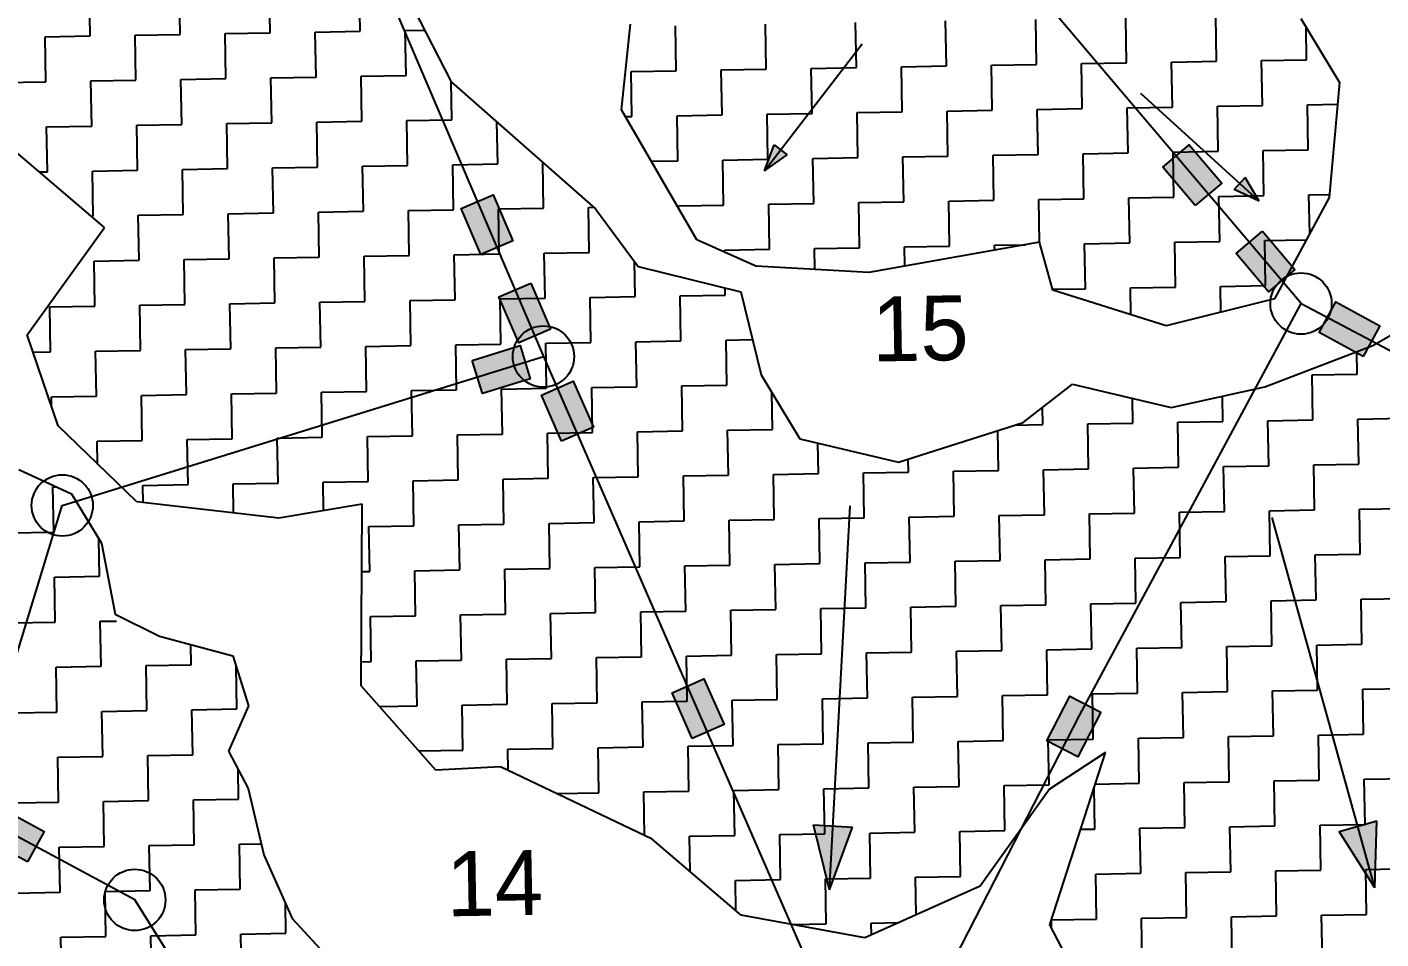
# Model space of a CAD drawing. Header units: metres. Extents: x 286343 to 289280, y 2022501 to 2025046.
# Drawn here: x 287156 to 287588.8, y 2023812.8 to 2024104.3 of the extents above; entities that cross this region are included whole.
import ezdxf
from ezdxf.enums import TextEntityAlignment as Align

# ---------------------------------------------------------------- set-up
doc = ezdxf.new("R2010")
doc.units = ezdxf.units.M
for name, color, linetype in [('POLY_HATCH', 12, 'Continuous'), ('POLY_PARCEL', 6, 'Continuous'), ('TEXT_PARCEL', 7, 'Continuous')]:
    doc.layers.add(name, color=color, linetype=linetype)
doc.styles.add('TEXT_MAP', font='')
doc.styles.get('TEXT_MAP').set_extended_font_data('Kruti Dev 050')

msp = doc.modelspace()

# ---------------------------------------------------------------- hatches: boundary and pattern name
h = msp.add_hatch(color=256)
h.paths.add_polyline_path([(287396.9, 2024065.1), (287394.84, 2024066.69), (287391.73, 2024058.35)])
h.paths.add_polyline_path([(287391.73, 2024058.35), (287398.97, 2024063.52), (287396.9, 2024065.1)])
for points in [[(287527.55, 2024066.71), (287519.08, 2024059.54), (287529.44, 2024047.31), (287537.91, 2024054.47)], [(287304.96, 2024050.74), (287294.77, 2024046.38), (287301.06, 2024031.64), (287311.26, 2024036)], [(287552.84, 2024019.67), (287561.31, 2024026.84), (287550.95, 2024039.07), (287542.49, 2024031.91)], [(287313.14, 2024003.37), (287323.34, 2024007.72), (287317.04, 2024022.47), (287306.84, 2024018.11)], [(287574.36, 2024016.47), (287569.05, 2024006.73), (287583.12, 2023999.05), (287588.44, 2024008.79)], [(287316.84, 2023991.89), (287313.56, 2024002.48), (287298.25, 2023997.74), (287301.53, 2023987.15)], [(287330.57, 2023991.08), (287320.42, 2023986.62), (287326.87, 2023971.94), (287337.02, 2023976.4)], [(287372.35, 2023895.98), (287362.2, 2023891.52), (287368.64, 2023876.84), (287378.8, 2023881.3)], [(287482.04, 2023876.11), (287491.9, 2023871.03), (287499.24, 2023885.28), (287489.38, 2023890.36)], [(287147.27, 2023854.77), (287142.01, 2023845.01), (287156.13, 2023837.41), (287161.38, 2023847.18)]]:
    msp.add_hatch(color=256).paths.add_polyline_path(points)
h = msp.add_hatch(color=256)
h.paths.add_polyline_path([(287543.62, 2024054.35), (287541.87, 2024052.43), (287549.91, 2024048.63)])
h.paths.add_polyline_path([(287549.91, 2024048.63), (287545.37, 2024056.28), (287543.62, 2024054.35)])
h = msp.add_hatch(color=256)
h.paths.add_polyline_path([(287413.63, 2023848.91), (287407.4, 2023849.24), (287412.53, 2023828.54)])
h.paths.add_polyline_path([(287412.53, 2023828.54), (287419.86, 2023848.57), (287413.63, 2023848.91)])
h = msp.add_hatch(color=256)
h.paths.add_polyline_path([(287581.45, 2023848.83), (287575.44, 2023847.16), (287586.91, 2023829.18)])
h.paths.add_polyline_path([(287586.91, 2023829.18), (287587.47, 2023850.5), (287581.45, 2023848.83)])

# ---------------------------------------------------------------- linework, layer by layer
for points in [[(287391.73, 2024058.35), (287422.91, 2024099.03)], [(287549.91, 2024048.63), (287512, 2024083.13)], [(287391.73, 2024058.35), (287394.84, 2024066.69)], [(287391.73, 2024058.35), (287398.97, 2024063.52)], [(287394.84, 2024066.69), (287398.97, 2024063.52)], [(287541.87, 2024052.43), (287545.37, 2024056.28)], [(287549.91, 2024048.63), (287545.37, 2024056.28)], [(287549.91, 2024048.63), (287541.87, 2024052.43)], [(287412.53, 2023828.54), (287419.12, 2023951.24)], [(287586.91, 2023829.18), (287554.02, 2023947.57)], [(287407.4, 2023849.24), (287419.86, 2023848.57)], [(287412.53, 2023828.54), (287407.4, 2023849.24)], [(287412.53, 2023828.54), (287419.86, 2023848.57)], [(287575.44, 2023847.16), (287587.47, 2023850.5)], [(287586.91, 2023829.18), (287575.44, 2023847.16)], [(287586.91, 2023829.18), (287587.47, 2023850.5)]]:
    msp.add_lwpolyline(points)
for points in [[(287529.44, 2024047.31), (287519.08, 2024059.54), (287527.55, 2024066.71), (287537.91, 2024054.47)], [(287301.06, 2024031.64), (287294.77, 2024046.38), (287304.96, 2024050.74), (287311.26, 2024036)], [(287550.95, 2024039.07), (287561.31, 2024026.84), (287552.84, 2024019.67), (287542.49, 2024031.91)], [(287317.04, 2024022.47), (287323.34, 2024007.72), (287313.14, 2024003.37), (287306.84, 2024018.11)], [(287583.12, 2023999.05), (287569.05, 2024006.73), (287574.36, 2024016.47), (287588.44, 2024008.79)], [(287298.25, 2023997.74), (287313.56, 2024002.48), (287316.84, 2023991.89), (287301.53, 2023987.15)], [(287326.87, 2023971.94), (287320.42, 2023986.62), (287330.57, 2023991.08), (287337.02, 2023976.4)], [(287368.64, 2023876.84), (287362.2, 2023891.52), (287372.35, 2023895.98), (287378.8, 2023881.3)], [(287499.24, 2023885.28), (287491.9, 2023871.03), (287482.04, 2023876.11), (287489.38, 2023890.36)], [(287156.13, 2023837.41), (287142.01, 2023845.01), (287147.27, 2023854.77), (287161.38, 2023847.18)]]:
    msp.add_lwpolyline(points, close=True)
for centre in [(287563.26, 2024015.95), (287321.04, 2023998.99), (287167.22, 2023951.38), (287190.4, 2023825.26)]:
    msp.add_circle(centre, 9.8)
at = {"layer": 'POLY_HATCH', "linetype": 'Continuous'}
for p, q in [((287176.11, 2024101.5), (287175.85, 2024115.9)), ((287204.9, 2024102.01), (287204.65, 2024116.4)), ((287233.69, 2024102.51), (287233.44, 2024116.91)), ((287262.48, 2024103.02), (287262.23, 2024117.41)), ((287478.68, 2024092.4), (287478.43, 2024106.8)), ((287507.47, 2024092.9), (287507.22, 2024107.3)), ((287536.26, 2024093.41), (287536.01, 2024107.8)), ((287219.29, 2024102.26), (287233.69, 2024102.51)), ((287248.09, 2024102.76), (287262.48, 2024103.02)), ((287248.34, 2024088.37), (287248.09, 2024102.76)), ((287276.88, 2024103.27), (287283.09, 2024103.38)), ((287277.13, 2024088.87), (287276.88, 2024103.27)), ((287363.51, 2024090.38), (287363.26, 2024104.78)), ((287392.3, 2024090.89), (287392.05, 2024105.28)), ((287421.09, 2024091.39), (287420.84, 2024105.79)), ((287449.89, 2024091.9), (287449.63, 2024106.29)), ((287565.05, 2024093.91), (287564.87, 2024104.29)), ((287161.71, 2024101.25), (287176.11, 2024101.5)), ((287161.96, 2024086.86), (287161.71, 2024101.25)), ((287190.5, 2024101.76), (287204.9, 2024102.01)), ((287190.75, 2024087.36), (287190.5, 2024101.76)), ((287219.55, 2024087.86), (287219.29, 2024102.26)), ((287550.66, 2024093.66), (287565.05, 2024093.91)), ((287349.11, 2024090.13), (287363.51, 2024090.38)), ((287349.36, 2024075.74), (287349.11, 2024090.13)), ((287377.9, 2024090.64), (287392.3, 2024090.89)), ((287378.16, 2024076.24), (287377.9, 2024090.64)), ((287406.7, 2024091.14), (287421.09, 2024091.39)), ((287406.95, 2024076.74), (287406.7, 2024091.14)), ((287435.49, 2024091.64), (287449.89, 2024091.9)), ((287435.74, 2024077.25), (287435.49, 2024091.64)), ((287464.28, 2024092.15), (287478.68, 2024092.4)), ((287464.53, 2024077.75), (287464.28, 2024092.15)), ((287493.07, 2024092.65), (287507.47, 2024092.9)), ((287493.33, 2024078.26), (287493.07, 2024092.65)), ((287521.87, 2024093.16), (287536.26, 2024093.41)), ((287522.12, 2024078.76), (287521.87, 2024093.16)), ((287550.91, 2024079.26), (287550.66, 2024093.66)), ((287147.56, 2024086.6), (287161.96, 2024086.86)), ((287176.36, 2024087.11), (287190.75, 2024087.36)), ((287176.61, 2024072.71), (287176.36, 2024087.11)), ((287205.15, 2024087.61), (287219.55, 2024087.86)), ((287205.4, 2024073.22), (287205.15, 2024087.61)), ((287233.94, 2024088.12), (287248.34, 2024088.37)), ((287234.19, 2024073.72), (287233.94, 2024088.12)), ((287262.73, 2024088.62), (287277.13, 2024088.87)), ((287262.99, 2024074.22), (287262.73, 2024088.62)), ((287291.78, 2024074.73), (287291.57, 2024086.83)), ((287392.55, 2024076.49), (287406.95, 2024076.74)), ((287392.8, 2024062.1), (287392.55, 2024076.49)), ((287421.34, 2024077), (287435.74, 2024077.25)), ((287421.6, 2024062.6), (287421.34, 2024077)), ((287450.14, 2024077.5), (287464.53, 2024077.75)), ((287450.39, 2024063.1), (287450.14, 2024077.5)), ((287478.93, 2024078), (287493.33, 2024078.26)), ((287479.18, 2024063.61), (287478.93, 2024078)), ((287507.72, 2024078.51), (287522.12, 2024078.76)), ((287507.97, 2024064.11), (287507.72, 2024078.51)), ((287536.51, 2024079.01), (287550.91, 2024079.26)), ((287536.77, 2024064.62), (287536.51, 2024079.01)), ((287565.31, 2024079.52), (287574.95, 2024079.69)), ((287565.56, 2024065.12), (287565.31, 2024079.52)), ((287162.21, 2024072.46), (287176.61, 2024072.71)), ((287162.46, 2024058.06), (287162.21, 2024072.46)), ((287191.01, 2024072.96), (287205.4, 2024073.22)), ((287191.26, 2024058.57), (287191.01, 2024072.96)), ((287219.8, 2024073.47), (287234.19, 2024073.72)), ((287220.05, 2024059.07), (287219.8, 2024073.47)), ((287248.59, 2024073.97), (287262.99, 2024074.22)), ((287248.84, 2024059.58), (287248.59, 2024073.97)), ((287277.38, 2024074.48), (287291.78, 2024074.73)), ((287277.63, 2024060.08), (287277.38, 2024074.48)), ((287306.43, 2024060.58), (287306.19, 2024073.97)), ((287347.28, 2024075.7), (287349.36, 2024075.74)), ((287363.76, 2024075.99), (287378.16, 2024076.24)), ((287364.01, 2024061.59), (287363.76, 2024075.99)), ((287464.79, 2024063.36), (287479.18, 2024063.61)), ((287493.58, 2024063.86), (287507.97, 2024064.11)), ((287493.83, 2024049.46), (287493.58, 2024063.86)), ((287522.37, 2024064.36), (287536.77, 2024064.62)), ((287522.62, 2024049.97), (287522.37, 2024064.36)), ((287551.16, 2024064.87), (287565.56, 2024065.12)), ((287551.41, 2024050.47), (287551.16, 2024064.87)), ((287234.45, 2024059.32), (287248.84, 2024059.58)), ((287234.7, 2024044.93), (287234.45, 2024059.32)), ((287263.24, 2024059.83), (287277.63, 2024060.08)), ((287263.49, 2024045.43), (287263.24, 2024059.83)), ((287292.03, 2024060.33), (287306.43, 2024060.58)), ((287292.28, 2024045.94), (287292.03, 2024060.33)), ((287320.82, 2024060.84), (287321.11, 2024060.84)), ((287321.08, 2024046.44), (287320.82, 2024060.84)), ((287355.53, 2024061.44), (287364.01, 2024061.59)), ((287378.41, 2024061.84), (287392.8, 2024062.1)), ((287378.66, 2024047.45), (287378.41, 2024061.84)), ((287407.2, 2024062.35), (287421.6, 2024062.6)), ((287407.45, 2024047.95), (287407.2, 2024062.35)), ((287435.99, 2024062.85), (287450.39, 2024063.1)), ((287436.25, 2024048.46), (287435.99, 2024062.85)), ((287465.04, 2024048.96), (287464.79, 2024063.36)), ((287159.92, 2024058.02), (287162.46, 2024058.06)), ((287176.86, 2024058.32), (287191.26, 2024058.57)), ((287177.11, 2024043.92), (287176.86, 2024058.32)), ((287205.65, 2024058.82), (287220.05, 2024059.07)), ((287205.91, 2024044.42), (287205.65, 2024058.82)), ((287537.02, 2024050.22), (287551.41, 2024050.47)), ((287565.81, 2024050.72), (287572.31, 2024050.84)), ((287566.03, 2024038.36), (287565.81, 2024050.72)), ((287306.68, 2024046.19), (287321.08, 2024046.44)), ((287306.93, 2024031.79), (287306.68, 2024046.19)), ((287335.47, 2024046.69), (287337.16, 2024046.72)), ((287335.72, 2024032.3), (287335.47, 2024046.69)), ((287364.26, 2024047.2), (287378.66, 2024047.45)), ((287364.28, 2024046.34), (287364.26, 2024047.2)), ((287393.06, 2024047.7), (287407.45, 2024047.95)), ((287393.31, 2024033.3), (287393.06, 2024047.7)), ((287421.85, 2024048.2), (287436.25, 2024048.46)), ((287422.1, 2024033.81), (287421.85, 2024048.2)), ((287450.64, 2024048.71), (287465.04, 2024048.96)), ((287450.89, 2024034.31), (287450.64, 2024048.71)), ((287479.43, 2024049.21), (287493.83, 2024049.46)), ((287479.68, 2024035.4), (287479.43, 2024049.21)), ((287508.23, 2024049.72), (287522.62, 2024049.97)), ((287508.48, 2024035.32), (287508.23, 2024049.72)), ((287537.27, 2024035.82), (287537.02, 2024050.22)), ((287176.43, 2024043.91), (287177.11, 2024043.92)), ((287191.51, 2024044.17), (287205.91, 2024044.42)), ((287191.76, 2024029.78), (287191.51, 2024044.17)), ((287220.3, 2024044.68), (287234.7, 2024044.93)), ((287220.55, 2024030.28), (287220.3, 2024044.68)), ((287249.09, 2024045.18), (287263.49, 2024045.43)), ((287249.35, 2024030.78), (287249.09, 2024045.18)), ((287277.89, 2024045.68), (287292.28, 2024045.94)), ((287278.14, 2024031.29), (287277.89, 2024045.68)), ((287378.91, 2024033.05), (287393.31, 2024033.3)), ((287407.7, 2024033.56), (287422.1, 2024033.81)), ((287407.82, 2024026.86), (287407.7, 2024033.56)), ((287436.5, 2024034.06), (287450.89, 2024034.31)), ((287436.6, 2024027.92), (287436.5, 2024034.06)), ((287465.29, 2024034.56), (287475.22, 2024034.74)), ((287465.32, 2024032.99), (287465.29, 2024034.56)), ((287494.08, 2024035.07), (287508.48, 2024035.32)), ((287494.33, 2024020.67), (287494.08, 2024035.07)), ((287522.87, 2024035.57), (287537.27, 2024035.82)), ((287523.13, 2024021.18), (287522.87, 2024035.57)), ((287551.67, 2024036.08), (287564.92, 2024036.31)), ((287551.92, 2024021.68), (287551.67, 2024036.08)), ((287177.37, 2024029.52), (287191.76, 2024029.78)), ((287177.62, 2024015.13), (287177.37, 2024029.52)), ((287206.16, 2024030.03), (287220.55, 2024030.28)), ((287206.41, 2024015.63), (287206.16, 2024030.03)), ((287234.95, 2024030.53), (287249.35, 2024030.78)), ((287235.2, 2024016.13), (287234.95, 2024030.53)), ((287263.74, 2024031.04), (287278.14, 2024031.29)), ((287263.99, 2024016.64), (287263.74, 2024031.04)), ((287292.53, 2024031.54), (287306.93, 2024031.79)), ((287292.79, 2024017.14), (287292.53, 2024031.54)), ((287321.33, 2024032.04), (287335.72, 2024032.3)), ((287321.58, 2024017.65), (287321.33, 2024032.04)), ((287350.37, 2024018.15), (287350.17, 2024029.41)), ((287378.92, 2024032.37), (287378.91, 2024033.05)), ((287379.16, 2024018.66), (287379.12, 2024020.98)), ((287483.85, 2024020.49), (287494.33, 2024020.67)), ((287508.73, 2024020.92), (287523.13, 2024021.18)), ((287508.88, 2024012.41), (287508.73, 2024020.92)), ((287537.52, 2024021.43), (287551.92, 2024021.68)), ((287537.67, 2024013.22), (287537.52, 2024021.43)), ((287220.81, 2024015.88), (287235.2, 2024016.13)), ((287221.06, 2024001.49), (287220.81, 2024015.88)), ((287249.6, 2024016.39), (287263.99, 2024016.64)), ((287249.85, 2024001.99), (287249.6, 2024016.39)), ((287278.39, 2024016.89), (287292.79, 2024017.14)), ((287278.64, 2024002.49), (287278.39, 2024016.89)), ((287307.18, 2024017.4), (287321.58, 2024017.65)), ((287307.44, 2024003), (287307.18, 2024017.4)), ((287335.98, 2024017.9), (287350.37, 2024018.15)), ((287336.23, 2024003.5), (287335.98, 2024017.9)), ((287364.77, 2024018.4), (287379.16, 2024018.66)), ((287365.02, 2024004.01), (287364.77, 2024018.4)), ((287163.22, 2024014.87), (287177.62, 2024015.13)), ((287163.47, 2024000.48), (287163.22, 2024014.87)), ((287192.01, 2024015.38), (287206.41, 2024015.63)), ((287192.27, 2024000.98), (287192.01, 2024015.38)), ((287293.04, 2024002.75), (287307.44, 2024003)), ((287321.83, 2024003.25), (287336.23, 2024003.5)), ((287322.08, 2023988.85), (287321.83, 2024003.25)), ((287350.62, 2024003.75), (287365.02, 2024004.01)), ((287350.88, 2023989.36), (287350.62, 2024003.75)), ((287379.42, 2024004.26), (287387.94, 2024004.41)), ((287379.67, 2023989.86), (287379.42, 2024004.26)), ((287157.9, 2024000.38), (287163.47, 2024000.48)), ((287177.87, 2024000.73), (287192.27, 2024000.98)), ((287178.12, 2023986.33), (287177.87, 2024000.73)), ((287206.66, 2024001.23), (287221.06, 2024001.49)), ((287206.91, 2023986.84), (287206.66, 2024001.23)), ((287235.45, 2024001.74), (287249.85, 2024001.99)), ((287235.71, 2023987.34), (287235.45, 2024001.74)), ((287264.25, 2024002.24), (287278.64, 2024002.49)), ((287264.5, 2023987.85), (287264.25, 2024002.24)), ((287293.29, 2023988.35), (287293.04, 2024002.75)), ((287581.22, 2023993.39), (287581.09, 2024000.61)), ((287365.27, 2023989.61), (287379.67, 2023989.86)), ((287566.82, 2023993.14), (287581.22, 2023993.39)), ((287567.07, 2023978.74), (287566.82, 2023993.14)), ((287163.73, 2023986.08), (287178.12, 2023986.33)), ((287163.78, 2023982.97), (287163.73, 2023986.08)), ((287192.52, 2023986.59), (287206.91, 2023986.84)), ((287192.77, 2023972.19), (287192.52, 2023986.59)), ((287221.31, 2023987.09), (287235.71, 2023987.34)), ((287221.56, 2023972.69), (287221.31, 2023987.09)), ((287250.1, 2023987.59), (287264.5, 2023987.85)), ((287250.35, 2023973.2), (287250.1, 2023987.59)), ((287278.89, 2023988.1), (287293.29, 2023988.35)), ((287279.15, 2023973.7), (287278.89, 2023988.1)), ((287307.69, 2023988.6), (287322.08, 2023988.85)), ((287307.94, 2023974.21), (287307.69, 2023988.6)), ((287336.48, 2023989.11), (287350.88, 2023989.36)), ((287336.73, 2023974.71), (287336.48, 2023989.11)), ((287365.52, 2023975.21), (287365.27, 2023989.61)), ((287394.32, 2023975.72), (287394.11, 2023987.48)), ((287509.49, 2023977.73), (287509.35, 2023985.7)), ((287538.28, 2023978.24), (287538.14, 2023986.33)), ((287480.69, 2023977.23), (287480.6, 2023982.72)), ((287471.76, 2023977.07), (287480.69, 2023977.23)), ((287495.09, 2023977.48), (287509.49, 2023977.73)), ((287495.34, 2023963.09), (287495.09, 2023977.48)), ((287523.88, 2023977.99), (287538.28, 2023978.24)), ((287524.13, 2023963.59), (287523.88, 2023977.99)), ((287552.67, 2023978.49), (287567.07, 2023978.74)), ((287552.93, 2023964.09), (287552.67, 2023978.49)), ((287581.47, 2023978.99), (287595.86, 2023979.25)), ((287581.72, 2023964.6), (287581.47, 2023978.99)), ((287207.17, 2023972.44), (287221.56, 2023972.69)), ((287235.96, 2023972.95), (287250.35, 2023973.2)), ((287236.21, 2023958.55), (287235.96, 2023972.95)), ((287264.75, 2023973.45), (287279.15, 2023973.7)), ((287265, 2023959.05), (287264.75, 2023973.45)), ((287293.54, 2023973.95), (287307.94, 2023974.21)), ((287293.8, 2023959.56), (287293.54, 2023973.95)), ((287322.34, 2023974.46), (287336.73, 2023974.71)), ((287322.59, 2023960.06), (287322.34, 2023974.46)), ((287351.13, 2023974.96), (287365.52, 2023975.21)), ((287351.38, 2023960.57), (287351.13, 2023974.96)), ((287379.92, 2023975.47), (287394.32, 2023975.72)), ((287380.17, 2023961.07), (287379.92, 2023975.47)), ((287466.55, 2023962.58), (287466.33, 2023975.34)), ((287178.37, 2023971.94), (287192.77, 2023972.19)), ((287178.5, 2023964.6), (287178.37, 2023971.94)), ((287207.42, 2023958.05), (287207.17, 2023972.44)), ((287408.96, 2023961.57), (287408.79, 2023971.32)), ((287437.76, 2023962.08), (287437.69, 2023966.2)), ((287538.53, 2023963.84), (287552.93, 2023964.09)), ((287567.32, 2023964.35), (287581.72, 2023964.6)), ((287567.58, 2023949.95), (287567.32, 2023964.35)), ((287279.4, 2023959.31), (287293.8, 2023959.56)), ((287308.19, 2023959.81), (287322.59, 2023960.06)), ((287308.44, 2023945.41), (287308.19, 2023959.81)), ((287336.98, 2023960.31), (287351.38, 2023960.57)), ((287337.24, 2023945.92), (287336.98, 2023960.31)), ((287365.78, 2023960.82), (287380.17, 2023961.07)), ((287366.03, 2023946.42), (287365.78, 2023960.82)), ((287394.57, 2023961.32), (287408.96, 2023961.57)), ((287394.82, 2023946.93), (287394.57, 2023961.32)), ((287423.36, 2023961.83), (287437.76, 2023962.08)), ((287423.61, 2023947.43), (287423.36, 2023961.83)), ((287452.15, 2023962.33), (287466.55, 2023962.58)), ((287452.41, 2023947.93), (287452.15, 2023962.33)), ((287480.95, 2023962.83), (287495.34, 2023963.09)), ((287481.2, 2023948.44), (287480.95, 2023962.83)), ((287509.74, 2023963.34), (287524.13, 2023963.59)), ((287509.99, 2023948.94), (287509.74, 2023963.34)), ((287538.78, 2023949.45), (287538.53, 2023963.84)), ((287164.23, 2023957.29), (287165.35, 2023957.31)), ((287164.48, 2023942.89), (287164.23, 2023957.29)), ((287193.02, 2023957.79), (287207.42, 2023958.05)), ((287193.12, 2023952.3), (287193.02, 2023957.79)), ((287221.81, 2023958.3), (287236.21, 2023958.55)), ((287221.98, 2023948.99), (287221.81, 2023958.3)), ((287250.61, 2023958.8), (287265, 2023959.05)), ((287250.77, 2023949.73), (287250.61, 2023958.8)), ((287279.65, 2023944.91), (287279.4, 2023959.31)), ((287380.42, 2023946.67), (287394.82, 2023946.93)), ((287380.68, 2023932.28), (287380.42, 2023946.67)), ((287409.22, 2023947.18), (287423.61, 2023947.43)), ((287409.47, 2023932.78), (287409.22, 2023947.18)), ((287438.01, 2023947.68), (287452.41, 2023947.93)), ((287438.26, 2023933.29), (287438.01, 2023947.68)), ((287466.8, 2023948.19), (287481.2, 2023948.44)), ((287467.05, 2023933.79), (287466.8, 2023948.19)), ((287495.59, 2023948.69), (287509.99, 2023948.94)), ((287495.85, 2023934.29), (287495.59, 2023948.69)), ((287524.39, 2023949.19), (287538.78, 2023949.45)), ((287524.64, 2023934.8), (287524.39, 2023949.19)), ((287553.18, 2023949.7), (287567.58, 2023949.95)), ((287553.43, 2023935.3), (287553.18, 2023949.7)), ((287581.97, 2023950.2), (287596.37, 2023950.45)), ((287582.22, 2023935.81), (287581.97, 2023950.2)), ((287150.08, 2023942.64), (287164.48, 2023942.89)), ((287265.25, 2023944.66), (287279.65, 2023944.91)), ((287265.51, 2023930.26), (287265.25, 2023944.66)), ((287294.05, 2023945.16), (287308.44, 2023945.41)), ((287294.3, 2023930.77), (287294.05, 2023945.16)), ((287322.84, 2023945.67), (287337.24, 2023945.92)), ((287323.09, 2023931.27), (287322.84, 2023945.67)), ((287351.63, 2023946.17), (287366.03, 2023946.42)), ((287351.88, 2023931.77), (287351.63, 2023946.17)), ((287179.13, 2023928.75), (287178.92, 2023940.62)), ((287452.66, 2023933.54), (287467.05, 2023933.79)), ((287481.45, 2023934.04), (287495.85, 2023934.29)), ((287481.7, 2023919.65), (287481.45, 2023934.04)), ((287510.24, 2023934.55), (287524.64, 2023934.8)), ((287510.49, 2023920.15), (287510.24, 2023934.55)), ((287539.03, 2023935.05), (287553.43, 2023935.3)), ((287539.29, 2023920.65), (287539.03, 2023935.05)), ((287567.83, 2023935.55), (287582.22, 2023935.81)), ((287568.08, 2023921.16), (287567.83, 2023935.55)), ((287263.02, 2023930.22), (287265.51, 2023930.26)), ((287279.9, 2023930.51), (287294.3, 2023930.77)), ((287280.15, 2023916.12), (287279.9, 2023930.51)), ((287308.7, 2023931.02), (287323.09, 2023931.27)), ((287308.95, 2023916.62), (287308.7, 2023931.02)), ((287337.49, 2023931.52), (287351.88, 2023931.77)), ((287337.74, 2023917.13), (287337.49, 2023931.52)), ((287366.28, 2023932.03), (287380.68, 2023932.28)), ((287366.53, 2023917.63), (287366.28, 2023932.03)), ((287395.07, 2023932.53), (287409.47, 2023932.78)), ((287395.32, 2023918.13), (287395.07, 2023932.53)), ((287423.87, 2023933.03), (287438.26, 2023933.29)), ((287424.12, 2023918.64), (287423.87, 2023933.03)), ((287452.91, 2023919.14), (287452.66, 2023933.54)), ((287164.73, 2023928.5), (287179.13, 2023928.75)), ((287164.99, 2023914.1), (287164.73, 2023928.5)), ((287524.89, 2023920.4), (287539.29, 2023920.65)), ((287553.68, 2023920.91), (287568.08, 2023921.16)), ((287553.94, 2023906.51), (287553.68, 2023920.91)), ((287582.48, 2023921.41), (287596.87, 2023921.66)), ((287582.73, 2023907.01), (287582.48, 2023921.41)), ((287294.55, 2023916.37), (287308.95, 2023916.62)), ((287294.8, 2023901.97), (287294.55, 2023916.37)), ((287323.34, 2023916.87), (287337.74, 2023917.13)), ((287323.6, 2023902.48), (287323.34, 2023916.87)), ((287352.14, 2023917.38), (287366.53, 2023917.63)), ((287352.39, 2023902.98), (287352.14, 2023917.38)), ((287380.93, 2023917.88), (287395.32, 2023918.13)), ((287381.18, 2023903.49), (287380.93, 2023917.88)), ((287409.72, 2023918.39), (287424.12, 2023918.64)), ((287409.97, 2023903.99), (287409.72, 2023918.39)), ((287438.51, 2023918.89), (287452.91, 2023919.14)), ((287438.77, 2023904.49), (287438.51, 2023918.89)), ((287467.31, 2023919.39), (287481.7, 2023919.65)), ((287467.56, 2023905), (287467.31, 2023919.39)), ((287496.1, 2023919.9), (287510.49, 2023920.15)), ((287496.35, 2023905.5), (287496.1, 2023919.9)), ((287525.14, 2023906.01), (287524.89, 2023920.4)), ((287150.59, 2023913.85), (287164.99, 2023914.1)), ((287179.38, 2023914.35), (287184.57, 2023914.44)), ((287179.63, 2023899.96), (287179.38, 2023914.35)), ((287265.76, 2023915.87), (287280.15, 2023916.12)), ((287266.01, 2023901.47), (287265.76, 2023915.87)), ((287208.43, 2023900.46), (287208.31, 2023906.89)), ((287366.78, 2023903.23), (287381.18, 2023903.49)), ((287395.58, 2023903.74), (287409.97, 2023903.99)), ((287395.83, 2023889.34), (287395.58, 2023903.74)), ((287424.37, 2023904.24), (287438.77, 2023904.49)), ((287424.62, 2023889.85), (287424.37, 2023904.24)), ((287453.16, 2023904.75), (287467.56, 2023905)), ((287453.41, 2023890.35), (287453.16, 2023904.75)), ((287481.95, 2023905.25), (287496.35, 2023905.5)), ((287482.21, 2023890.85), (287481.95, 2023905.25)), ((287510.75, 2023905.75), (287525.14, 2023906.01)), ((287511, 2023891.36), (287510.75, 2023905.75)), ((287539.54, 2023906.26), (287553.94, 2023906.51)), ((287539.79, 2023891.86), (287539.54, 2023906.26)), ((287568.33, 2023906.76), (287582.73, 2023907.01)), ((287568.58, 2023892.37), (287568.33, 2023906.76)), ((287165.24, 2023899.71), (287179.63, 2023899.96)), ((287165.49, 2023885.31), (287165.24, 2023899.71)), ((287194.03, 2023900.21), (287208.43, 2023900.46)), ((287194.28, 2023885.81), (287194.03, 2023900.21)), ((287223.07, 2023886.32), (287222.84, 2023899.87)), ((287262.86, 2023901.41), (287266.01, 2023901.47)), ((287280.41, 2023901.72), (287294.8, 2023901.97)), ((287280.66, 2023887.33), (287280.41, 2023901.72)), ((287309.2, 2023902.23), (287323.6, 2023902.48)), ((287309.45, 2023887.83), (287309.2, 2023902.23)), ((287337.99, 2023902.73), (287352.39, 2023902.98)), ((287338.24, 2023888.33), (287337.99, 2023902.73)), ((287367.04, 2023888.84), (287366.78, 2023903.23)), ((287439.02, 2023890.1), (287453.41, 2023890.35)), ((287467.81, 2023890.6), (287482.21, 2023890.85)), ((287468.06, 2023876.21), (287467.81, 2023890.6)), ((287496.6, 2023891.11), (287511, 2023891.36)), ((287496.85, 2023876.71), (287496.6, 2023891.11)), ((287525.39, 2023891.61), (287539.79, 2023891.86)), ((287525.65, 2023877.21), (287525.39, 2023891.61)), ((287554.19, 2023892.11), (287568.58, 2023892.37)), ((287554.44, 2023877.72), (287554.19, 2023892.11)), ((287582.98, 2023892.62), (287597.38, 2023892.87)), ((287583.23, 2023878.22), (287582.98, 2023892.62)), ((287208.68, 2023886.06), (287223.07, 2023886.32)), ((287208.93, 2023871.67), (287208.68, 2023886.06)), ((287268.67, 2023887.12), (287280.66, 2023887.33)), ((287295.06, 2023887.58), (287309.45, 2023887.83)), ((287295.31, 2023873.18), (287295.06, 2023887.58)), ((287323.85, 2023888.08), (287338.24, 2023888.33)), ((287324.1, 2023873.68), (287323.85, 2023888.08)), ((287352.64, 2023888.59), (287367.04, 2023888.84)), ((287352.89, 2023874.19), (287352.64, 2023888.59)), ((287381.43, 2023889.09), (287395.83, 2023889.34)), ((287381.68, 2023874.69), (287381.43, 2023889.09)), ((287410.22, 2023889.59), (287424.62, 2023889.85)), ((287410.48, 2023875.2), (287410.22, 2023889.59)), ((287439.27, 2023875.7), (287439.02, 2023890.1)), ((287151.09, 2023885.06), (287165.49, 2023885.31)), ((287179.89, 2023885.56), (287194.28, 2023885.81)), ((287180.14, 2023871.16), (287179.89, 2023885.56)), ((287540.04, 2023877.47), (287554.44, 2023877.72)), ((287540.29, 2023863.07), (287540.04, 2023877.47)), ((287568.84, 2023877.97), (287583.23, 2023878.22)), ((287569.09, 2023863.57), (287568.84, 2023877.97)), ((287281.22, 2023872.93), (287295.31, 2023873.18)), ((287309.7, 2023873.43), (287324.1, 2023873.68)), ((287309.82, 2023866.63), (287309.7, 2023873.43)), ((287338.5, 2023873.94), (287352.89, 2023874.19)), ((287338.75, 2023859.54), (287338.5, 2023873.94)), ((287367.29, 2023874.44), (287381.68, 2023874.69)), ((287367.54, 2023860.04), (287367.29, 2023874.44)), ((287396.08, 2023874.95), (287410.48, 2023875.2)), ((287396.33, 2023860.55), (287396.08, 2023874.95)), ((287424.87, 2023875.45), (287439.27, 2023875.7)), ((287425.13, 2023861.05), (287424.87, 2023875.45)), ((287453.67, 2023875.95), (287468.06, 2023876.21)), ((287453.92, 2023861.56), (287453.67, 2023875.95)), ((287482.46, 2023876.46), (287496.85, 2023876.71)), ((287482.71, 2023862.06), (287482.46, 2023876.46)), ((287511.25, 2023876.96), (287525.65, 2023877.21)), ((287511.5, 2023862.57), (287511.25, 2023876.96)), ((287165.74, 2023870.91), (287180.14, 2023871.16)), ((287165.99, 2023856.52), (287165.74, 2023870.91)), ((287194.53, 2023871.42), (287208.93, 2023871.67)), ((287194.79, 2023857.02), (287194.53, 2023871.42)), ((287223.58, 2023857.52), (287223.41, 2023867.07)), ((287353.14, 2023859.79), (287367.54, 2023860.04)), ((287381.94, 2023860.3), (287396.33, 2023860.55)), ((287382.19, 2023845.9), (287381.94, 2023860.3)), ((287410.73, 2023860.8), (287425.13, 2023861.05)), ((287410.98, 2023846.4), (287410.73, 2023860.8)), ((287439.52, 2023861.3), (287453.92, 2023861.56)), ((287439.77, 2023846.91), (287439.52, 2023861.3)), ((287468.31, 2023861.81), (287482.71, 2023862.06)), ((287468.57, 2023847.41), (287468.31, 2023861.81)), ((287497.36, 2023847.92), (287497.12, 2023861.25)), ((287497.47, 2023862.32), (287511.5, 2023862.57)), ((287525.9, 2023862.82), (287540.29, 2023863.07)), ((287526.15, 2023848.42), (287525.9, 2023862.82)), ((287554.69, 2023863.32), (287569.09, 2023863.57)), ((287554.94, 2023848.92), (287554.69, 2023863.32)), ((287583.48, 2023863.83), (287597.88, 2023864.08)), ((287583.74, 2023849.43), (287583.48, 2023863.83)), ((287151.6, 2023856.26), (287165.99, 2023856.52)), ((287180.39, 2023856.77), (287194.79, 2023857.02)), ((287180.64, 2023842.37), (287180.39, 2023856.77)), ((287209.18, 2023857.27), (287223.58, 2023857.52)), ((287209.43, 2023842.88), (287209.18, 2023857.27)), ((287325.15, 2023859.3), (287338.75, 2023859.54)), ((287353.39, 2023845.8), (287353.14, 2023859.79)), ((287454.17, 2023847.16), (287468.57, 2023847.41)), ((287454.42, 2023832.76), (287454.17, 2023847.16)), ((287492.8, 2023847.84), (287497.36, 2023847.92)), ((287511.75, 2023848.17), (287526.15, 2023848.42)), ((287512.01, 2023833.77), (287511.75, 2023848.17)), ((287540.55, 2023848.67), (287554.94, 2023848.92)), ((287540.8, 2023834.28), (287540.55, 2023848.67)), ((287569.34, 2023849.18), (287583.74, 2023849.43)), ((287569.59, 2023834.78), (287569.34, 2023849.18)), ((287195.04, 2023842.62), (287209.43, 2023842.88)), ((287223.83, 2023843.13), (287230.82, 2023843.25)), ((287224.08, 2023828.73), (287223.83, 2023843.13)), ((287367.79, 2023845.65), (287382.19, 2023845.9)), ((287367.99, 2023834.3), (287367.79, 2023845.65)), ((287396.58, 2023846.15), (287410.98, 2023846.4)), ((287396.84, 2023831.76), (287396.58, 2023846.15)), ((287425.38, 2023846.66), (287439.77, 2023846.91)), ((287425.63, 2023832.26), (287425.38, 2023846.66)), ((287166.25, 2023842.12), (287180.64, 2023842.37)), ((287166.5, 2023827.72), (287166.25, 2023842.12)), ((287195.29, 2023828.23), (287195.04, 2023842.62)), ((287526.4, 2023834.02), (287540.8, 2023834.28)), ((287555.2, 2023834.53), (287569.59, 2023834.78)), ((287555.45, 2023820.13), (287555.2, 2023834.53)), ((287583.99, 2023835.03), (287598.38, 2023835.28)), ((287584.24, 2023820.64), (287583.99, 2023835.03)), ((287382.44, 2023831.5), (287396.84, 2023831.76)), ((287382.61, 2023821.88), (287382.44, 2023831.5)), ((287411.23, 2023832.01), (287425.63, 2023832.26)), ((287411.49, 2023817.61), (287411.23, 2023832.01)), ((287440.03, 2023832.51), (287454.42, 2023832.76)), ((287440.24, 2023820.46), (287440.03, 2023832.51)), ((287497.61, 2023833.52), (287512.01, 2023833.77)), ((287497.86, 2023819.12), (287497.61, 2023833.52)), ((287526.65, 2023819.63), (287526.4, 2023834.02)), ((287152.1, 2023827.47), (287166.5, 2023827.72)), ((287180.89, 2023827.98), (287195.29, 2023828.23)), ((287181.15, 2023813.58), (287180.89, 2023827.98)), ((287209.69, 2023828.48), (287224.08, 2023828.73)), ((287209.94, 2023814.08), (287209.69, 2023828.48)), ((287238.73, 2023814.59), (287238.56, 2023824.19)), ((287400.61, 2023817.42), (287411.49, 2023817.61)), ((287425.88, 2023817.86), (287434.79, 2023818.02)), ((287425.95, 2023814.07), (287425.88, 2023817.86)), ((287483.47, 2023818.87), (287497.86, 2023819.12)), ((287483.51, 2023816.28), (287483.47, 2023818.86)), ((287512.26, 2023819.38), (287526.65, 2023819.63)), ((287512.51, 2023804.98), (287512.26, 2023819.38)), ((287541.05, 2023819.88), (287555.45, 2023820.13)), ((287541.3, 2023805.48), (287541.05, 2023819.88)), ((287569.84, 2023820.38), (287584.24, 2023820.64)), ((287570.1, 2023805.99), (287569.84, 2023820.38)), ((287166.75, 2023813.33), (287181.15, 2023813.58)), ((287167, 2023798.93), (287166.75, 2023813.33)), ((287195.54, 2023813.83), (287209.94, 2023814.08)), ((287195.79, 2023799.44), (287195.54, 2023813.83)), ((287224.33, 2023814.34), (287238.73, 2023814.59)), ((287224.59, 2023799.94), (287224.33, 2023814.34))]:
    msp.add_line(p, q, dxfattribs=at)
at = {"layer": 'POLY_HATCH'}
for p, q in [((287275.64, 2024117.94), (287291.55, 2024086.85)), ((287563.2, 2024107.06), (287575.58, 2024086.59)), ((287346.01, 2024077.9), (287348.87, 2024105.31)), ((287291.55, 2024086.85), (287337.67, 2024046.28)), ((287575.58, 2024086.59), (287572.22, 2024049.82)), ((287370.11, 2024036.27), (287346.01, 2024077.9)), ((287180.7, 2024040.26), (287150.87, 2024065.76)), ((287337.67, 2024046.28), (287351.35, 2024027.83)), ((287572.22, 2024049.82), (287554.75, 2024017.48)), ((287156.01, 2024005.99), (287180.7, 2024040.26)), ((287388.95, 2024027.92), (287370.11, 2024036.27)), ((287479.64, 2024035.52), (287425.05, 2024025.89)), ((287483.92, 2024020.24), (287479.64, 2024035.52)), ((287351.35, 2024027.83), (287384.21, 2024019.73)), ((287425.05, 2024025.89), (287388.95, 2024027.92)), ((287520.18, 2024008.86), (287483.92, 2024020.24)), ((287384.21, 2024019.73), (287390.69, 2023993.15)), ((287554.75, 2024017.48), (287520.18, 2024008.86)), ((287586.19, 2024002.57), (287607.74, 2024014.98)), ((287165.87, 2023976.8), (287156.01, 2024005.99)), ((287551.69, 2023989.29), (287586.19, 2024002.57)), ((287390.69, 2023993.15), (287403.06, 2023972.67)), ((287474.43, 2023977.93), (287490.24, 2023990.22)), ((287490.24, 2023990.22), (287521.76, 2023982.76)), ((287521.76, 2023982.76), (287551.69, 2023989.29)), ((287434.58, 2023965.21), (287474.43, 2023977.93)), ((287191, 2023952.54), (287165.87, 2023976.8)), ((287403.06, 2023972.67), (287434.58, 2023965.21)), ((287153.28, 2023962.84), (287170.11, 2023955.13)), ((287170.11, 2023955.13), (287179.74, 2023939.28)), ((287236.5, 2023947.33), (287191, 2023952.54)), ((287263.14, 2023951.8), (287236.5, 2023947.33)), ((287262.82, 2023893.73), (287263.14, 2023951.8)), ((287179.74, 2023939.28), (287184.14, 2023916.66)), ((287184.14, 2023916.66), (287198.29, 2023909.57)), ((287198.29, 2023909.57), (287221.77, 2023903.31)), ((287221.77, 2023903.31), (287226.72, 2023887.37)), ((287286.66, 2023866.78), (287262.82, 2023893.73)), ((287226.72, 2023887.37), (287220.41, 2023872.8)), ((287220.41, 2023872.8), (287226.63, 2023860.9)), ((287500.7, 2023872.36), (287482.88, 2023860.7)), ((287482.97, 2023817.32), (287500.7, 2023872.36)), ((287307.35, 2023867.81), (287286.66, 2023866.78)), ((287355.83, 2023844.64), (287307.35, 2023867.81)), ((287226.63, 2023860.9), (287231.68, 2023839.63)), ((287482.88, 2023860.7), (287460.72, 2023829.61)), ((287384.3, 2023820.44), (287355.83, 2023844.64)), ((287231.68, 2023839.63), (287240.75, 2023819.3)), ((287460.72, 2023829.61), (287423.83, 2023813.12)), ((287240.75, 2023819.3), (287263.89, 2023794.34)), ((287423.83, 2023813.12), (287384.3, 2023820.44)), ((287495.41, 2023793.51), (287482.97, 2023817.32))]:
    msp.add_line(p, q, dxfattribs=at)
at = {"layer": 'POLY_PARCEL'}
for p, q in [((287249.6, 2024166.23), (287321.04, 2023998.99)), ((287563.26, 2024015.95), (287454.29, 2024144.65)), ((287492.56, 2023884.41), (287563.26, 2024015.95)), ((287563.26, 2024015.95), (287678.27, 2023955.11)), ((287167.22, 2023951.38), (287321.04, 2023998.99)), ((287321.04, 2023998.99), (287426.8, 2023756.47)), ((287137.37, 2023853.8), (287167.22, 2023951.38)), ((287426.8, 2023756.47), (287492.56, 2023884.41)), ((287190.4, 2023825.26), (287137.37, 2023853.8)), ((287270.53, 2023697.38), (287190.4, 2023825.26))]:
    msp.add_line(p, q, dxfattribs=at)

# ---------------------------------------------------------------- texts
at = {"layer": 'TEXT_PARCEL', "style": 'TEXT_MAP'}
for s, p in [('15', (287441.52, 2024007.88)), ('14', (287305.44, 2023830.63))]:
    msp.add_text(s, height=20.734, rotation=1.003, dxfattribs=at).set_placement(p, align=Align.MIDDLE)

doc.saveas('drawing.dxf')
